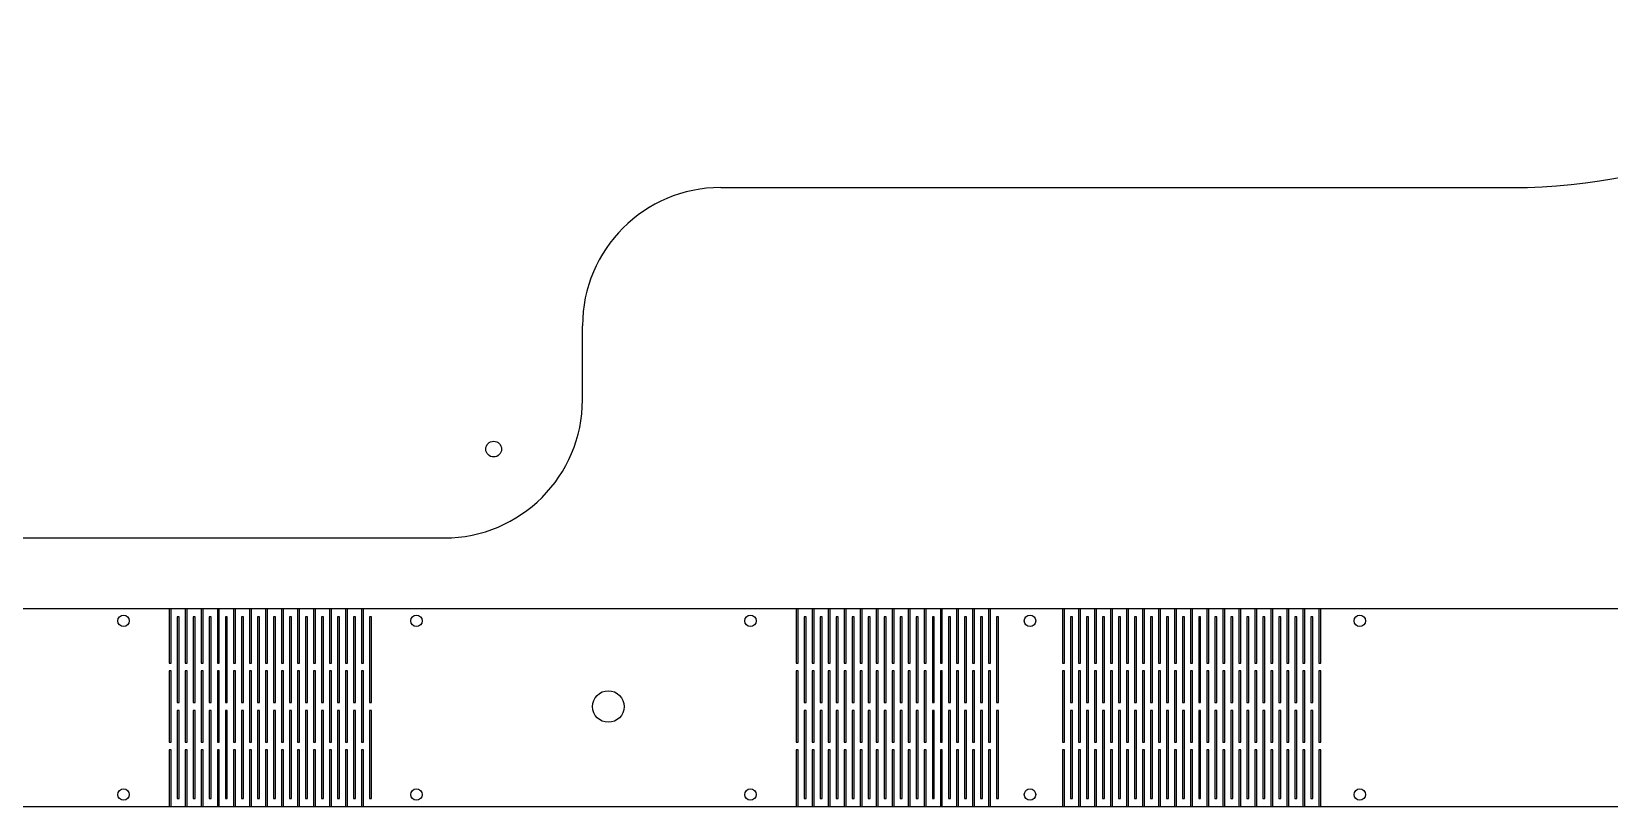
# Model space of a CAD drawing. Header units: millimetres. Extents: x -2946 to -1952, y -2300 to -1356.
# Drawn here: x -2740 to -2340.6, y -2300.2 to -2104 of the extents above; entities that cross this region are included whole.
import ezdxf

# ---------------------------------------------------------------- set-up
doc = ezdxf.new("R2010")
doc.units = ezdxf.units.MM
doc.header["$MEASUREMENT"] = 0
doc.layers.add('Cut', color=178, linetype='Continuous', true_color=0x000000)
doc.layers.add('InnerCut', color=5, linetype='Continuous', true_color=0x0000ff)

msp = doc.modelspace()

# ---------------------------------------------------------------- linework, layer by layer
msp.add_arc((-2365.06, -1999.01), 144.5, 270, 0)
at = {"layer": 'Cut'}
for p, q in [((-2565.56, -2143.51), (-2365.06, -2143.51)), ((-2600.56, -2197.24), (-2600.56, -2178.51)), ((-2745.56, -2232.24), (-2635.56, -2232.24)), ((-2704.03, -2250.23), (-2945.76, -2250.23)), ((-2649.03, -2250.23), (-2704.03, -2250.23)), ((-2539.03, -2250.23), (-2649.03, -2250.23)), ((-2484.03, -2250.23), (-2539.03, -2250.23)), ((-2465.3, -2250.23), (-2484.03, -2250.23)), ((-2410.3, -2250.23), (-2465.3, -2250.23)), ((-2000.3, -2250.23), (-2410.3, -2250.23)), ((-2945.76, -2300.23), (-2704.03, -2300.23)), ((-2704.03, -2300.23), (-2649.03, -2300.23)), ((-2649.03, -2300.23), (-2539.03, -2300.23)), ((-2539.03, -2300.23), (-2484.03, -2300.23)), ((-2484.03, -2300.23), (-2465.3, -2300.23)), ((-2465.3, -2300.23), (-2410.3, -2300.23)), ((-2410.3, -2300.23), (-2000.3, -2300.23))]:
    msp.add_line(p, q, dxfattribs=at)
for centre, start, end in [((-2565.56, -2178.51), 90, 180), ((-2635.56, -2197.24), 270, 360)]:
    msp.add_arc(centre, 35, start, end, dxfattribs=at)
at = {"layer": 'InnerCut'}
for p, q in [((-2704.69, -2250.23), (-2705.19, -2250.23)), ((-2705.19, -2250.23), (-2705.19, -2263.93)), ((-2704.69, -2263.93), (-2704.69, -2250.23)), ((-2702.66, -2252.23), (-2703.16, -2252.23)), ((-2703.16, -2252.23), (-2703.16, -2273.93)), ((-2702.66, -2273.93), (-2702.66, -2252.23)), ((-2700.63, -2250.23), (-2701.13, -2250.23)), ((-2701.13, -2250.23), (-2701.13, -2263.93)), ((-2700.63, -2263.93), (-2700.63, -2250.23)), ((-2698.6, -2252.23), (-2699.1, -2252.23)), ((-2699.1, -2252.23), (-2699.1, -2273.93)), ((-2698.6, -2273.93), (-2698.6, -2252.23)), ((-2696.57, -2250.23), (-2697.07, -2250.23)), ((-2697.07, -2250.23), (-2697.07, -2263.93)), ((-2696.57, -2263.93), (-2696.57, -2250.23)), ((-2694.54, -2252.23), (-2695.04, -2252.23)), ((-2695.04, -2252.23), (-2695.04, -2273.93)), ((-2694.54, -2273.93), (-2694.54, -2252.23)), ((-2692.51, -2250.23), (-2693.01, -2250.23)), ((-2693.01, -2250.23), (-2693.01, -2263.93)), ((-2692.51, -2263.93), (-2692.51, -2250.23)), ((-2690.48, -2252.23), (-2690.98, -2252.23)), ((-2690.98, -2252.23), (-2690.98, -2273.93)), ((-2690.48, -2273.93), (-2690.48, -2252.23)), ((-2688.45, -2250.23), (-2688.95, -2250.23)), ((-2688.95, -2250.23), (-2688.95, -2263.93)), ((-2688.45, -2263.93), (-2688.45, -2250.23)), ((-2686.42, -2252.23), (-2686.92, -2252.23)), ((-2686.92, -2252.23), (-2686.92, -2273.93)), ((-2686.42, -2273.93), (-2686.42, -2252.23)), ((-2684.4, -2250.23), (-2684.9, -2250.23)), ((-2684.9, -2250.23), (-2684.9, -2263.93)), ((-2684.4, -2263.93), (-2684.4, -2250.23)), ((-2682.37, -2252.23), (-2682.87, -2252.23)), ((-2682.87, -2252.23), (-2682.87, -2273.93)), ((-2682.37, -2273.93), (-2682.37, -2252.23)), ((-2680.34, -2250.23), (-2680.84, -2250.23)), ((-2680.84, -2250.23), (-2680.84, -2263.93)), ((-2680.34, -2263.93), (-2680.34, -2250.23)), ((-2678.31, -2252.23), (-2678.81, -2252.23)), ((-2678.81, -2252.23), (-2678.81, -2273.93)), ((-2678.31, -2273.93), (-2678.31, -2252.23)), ((-2676.28, -2250.23), (-2676.78, -2250.23)), ((-2676.78, -2250.23), (-2676.78, -2263.93)), ((-2676.28, -2263.93), (-2676.28, -2250.23)), ((-2674.25, -2252.23), (-2674.75, -2252.23)), ((-2674.75, -2252.23), (-2674.75, -2273.93)), ((-2674.25, -2273.93), (-2674.25, -2252.23)), ((-2672.22, -2250.23), (-2672.72, -2250.23)), ((-2672.72, -2250.23), (-2672.72, -2263.93)), ((-2672.22, -2263.93), (-2672.22, -2250.23)), ((-2670.19, -2252.23), (-2670.69, -2252.23)), ((-2670.69, -2252.23), (-2670.69, -2273.93)), ((-2670.19, -2273.93), (-2670.19, -2252.23)), ((-2668.16, -2250.23), (-2668.66, -2250.23)), ((-2668.66, -2250.23), (-2668.66, -2263.93)), ((-2668.16, -2263.93), (-2668.16, -2250.23)), ((-2666.13, -2252.23), (-2666.63, -2252.23)), ((-2666.63, -2252.23), (-2666.63, -2273.93)), ((-2666.13, -2273.93), (-2666.13, -2252.23)), ((-2664.1, -2250.23), (-2664.6, -2250.23)), ((-2664.6, -2250.23), (-2664.6, -2263.93)), ((-2664.1, -2263.93), (-2664.1, -2250.23)), ((-2662.07, -2252.23), (-2662.57, -2252.23)), ((-2662.57, -2252.23), (-2662.57, -2273.93)), ((-2662.07, -2273.93), (-2662.07, -2252.23)), ((-2660.05, -2250.23), (-2660.55, -2250.23)), ((-2660.55, -2250.23), (-2660.55, -2263.93)), ((-2660.05, -2263.93), (-2660.05, -2250.23)), ((-2658.02, -2252.23), (-2658.52, -2252.23)), ((-2658.52, -2252.23), (-2658.52, -2273.93)), ((-2658.02, -2273.93), (-2658.02, -2252.23)), ((-2655.99, -2250.23), (-2656.49, -2250.23)), ((-2656.49, -2250.23), (-2656.49, -2263.93)), ((-2655.99, -2263.93), (-2655.99, -2250.23)), ((-2653.96, -2252.23), (-2654.46, -2252.23)), ((-2654.46, -2252.23), (-2654.46, -2273.93)), ((-2653.96, -2273.93), (-2653.96, -2252.23)), ((-2545.99, -2250.23), (-2546.49, -2250.23)), ((-2546.49, -2250.23), (-2546.49, -2263.93)), ((-2545.99, -2263.93), (-2545.99, -2250.23)), ((-2543.96, -2252.23), (-2544.46, -2252.23)), ((-2544.46, -2252.23), (-2544.46, -2273.93)), ((-2543.96, -2273.93), (-2543.96, -2252.23)), ((-2541.93, -2250.23), (-2542.43, -2250.23)), ((-2542.43, -2250.23), (-2542.43, -2263.93)), ((-2541.93, -2263.93), (-2541.93, -2250.23)), ((-2539.9, -2252.23), (-2540.4, -2252.23)), ((-2540.4, -2252.23), (-2540.4, -2273.93)), ((-2539.9, -2273.93), (-2539.9, -2252.23)), ((-2537.87, -2250.23), (-2538.37, -2250.23)), ((-2538.37, -2250.23), (-2538.37, -2263.93)), ((-2537.87, -2263.93), (-2537.87, -2250.23)), ((-2535.84, -2252.23), (-2536.34, -2252.23)), ((-2536.34, -2252.23), (-2536.34, -2273.93)), ((-2535.84, -2273.93), (-2535.84, -2252.23)), ((-2533.81, -2250.23), (-2534.31, -2250.23)), ((-2534.31, -2250.23), (-2534.31, -2263.93)), ((-2533.81, -2263.93), (-2533.81, -2250.23)), ((-2531.78, -2252.23), (-2532.28, -2252.23)), ((-2532.28, -2252.23), (-2532.28, -2273.93)), ((-2531.78, -2273.93), (-2531.78, -2252.23)), ((-2529.75, -2250.23), (-2530.25, -2250.23)), ((-2530.25, -2250.23), (-2530.25, -2263.93)), ((-2529.75, -2263.93), (-2529.75, -2250.23)), ((-2527.72, -2252.23), (-2528.22, -2252.23)), ((-2528.22, -2252.23), (-2528.22, -2273.93)), ((-2527.72, -2273.93), (-2527.72, -2252.23)), ((-2525.7, -2250.23), (-2526.2, -2250.23)), ((-2526.2, -2250.23), (-2526.2, -2263.93)), ((-2525.7, -2263.93), (-2525.7, -2250.23)), ((-2523.67, -2252.23), (-2524.17, -2252.23)), ((-2524.17, -2252.23), (-2524.17, -2273.93)), ((-2523.67, -2273.93), (-2523.67, -2252.23)), ((-2521.64, -2250.23), (-2522.14, -2250.23)), ((-2522.14, -2250.23), (-2522.14, -2263.93)), ((-2521.64, -2263.93), (-2521.64, -2250.23)), ((-2519.61, -2252.23), (-2520.11, -2252.23)), ((-2520.11, -2252.23), (-2520.11, -2273.93)), ((-2519.61, -2273.93), (-2519.61, -2252.23)), ((-2517.58, -2250.23), (-2518.08, -2250.23)), ((-2518.08, -2250.23), (-2518.08, -2263.93)), ((-2517.58, -2263.93), (-2517.58, -2250.23)), ((-2515.55, -2252.23), (-2516.05, -2252.23)), ((-2516.05, -2252.23), (-2516.05, -2273.93)), ((-2515.55, -2273.93), (-2515.55, -2252.23)), ((-2513.52, -2250.23), (-2514.02, -2250.23)), ((-2514.02, -2250.23), (-2514.02, -2263.93)), ((-2513.52, -2263.93), (-2513.52, -2250.23)), ((-2511.49, -2252.23), (-2511.99, -2252.23)), ((-2511.99, -2252.23), (-2511.99, -2273.93)), ((-2511.49, -2273.93), (-2511.49, -2252.23)), ((-2509.46, -2250.23), (-2509.96, -2250.23)), ((-2509.96, -2250.23), (-2509.96, -2263.93)), ((-2509.46, -2263.93), (-2509.46, -2250.23)), ((-2507.43, -2252.23), (-2507.93, -2252.23)), ((-2507.93, -2252.23), (-2507.93, -2273.93)), ((-2507.43, -2273.93), (-2507.43, -2252.23)), ((-2505.4, -2250.23), (-2505.9, -2250.23)), ((-2505.9, -2250.23), (-2505.9, -2263.93)), ((-2505.4, -2263.93), (-2505.4, -2250.23)), ((-2503.37, -2252.23), (-2503.87, -2252.23)), ((-2503.87, -2252.23), (-2503.87, -2273.93)), ((-2503.37, -2273.93), (-2503.37, -2252.23)), ((-2501.35, -2250.23), (-2501.85, -2250.23)), ((-2501.85, -2250.23), (-2501.85, -2263.93)), ((-2501.35, -2263.93), (-2501.35, -2250.23)), ((-2499.32, -2252.23), (-2499.82, -2252.23)), ((-2499.82, -2252.23), (-2499.82, -2273.93)), ((-2499.32, -2273.93), (-2499.32, -2252.23)), ((-2497.29, -2250.23), (-2497.79, -2250.23)), ((-2497.79, -2250.23), (-2497.79, -2263.93)), ((-2497.29, -2263.93), (-2497.29, -2250.23)), ((-2495.26, -2252.23), (-2495.76, -2252.23)), ((-2495.76, -2252.23), (-2495.76, -2273.93)), ((-2495.26, -2273.93), (-2495.26, -2252.23)), ((-2478.56, -2250.23), (-2479.06, -2250.23)), ((-2479.06, -2250.23), (-2479.06, -2263.93)), ((-2478.56, -2263.93), (-2478.56, -2250.23)), ((-2476.53, -2252.23), (-2477.03, -2252.23)), ((-2477.03, -2252.23), (-2477.03, -2273.93)), ((-2476.53, -2273.93), (-2476.53, -2252.23)), ((-2474.5, -2250.23), (-2475, -2250.23)), ((-2475, -2250.23), (-2475, -2263.93)), ((-2474.5, -2263.93), (-2474.5, -2250.23)), ((-2472.47, -2252.23), (-2472.97, -2252.23)), ((-2472.97, -2252.23), (-2472.97, -2273.93)), ((-2472.47, -2273.93), (-2472.47, -2252.23)), ((-2470.44, -2250.23), (-2470.94, -2250.23)), ((-2470.94, -2250.23), (-2470.94, -2263.93)), ((-2470.44, -2263.93), (-2470.44, -2250.23)), ((-2468.41, -2252.23), (-2468.91, -2252.23)), ((-2468.91, -2252.23), (-2468.91, -2273.93)), ((-2468.41, -2273.93), (-2468.41, -2252.23)), ((-2466.38, -2250.23), (-2466.88, -2250.23)), ((-2466.88, -2250.23), (-2466.88, -2263.93)), ((-2466.38, -2263.93), (-2466.38, -2250.23)), ((-2464.35, -2252.23), (-2464.85, -2252.23)), ((-2464.85, -2252.23), (-2464.85, -2273.93)), ((-2464.35, -2273.93), (-2464.35, -2252.23)), ((-2462.33, -2250.23), (-2462.83, -2250.23)), ((-2462.83, -2250.23), (-2462.83, -2263.93)), ((-2462.33, -2263.93), (-2462.33, -2250.23)), ((-2460.3, -2252.23), (-2460.8, -2252.23)), ((-2460.8, -2252.23), (-2460.8, -2273.93)), ((-2460.3, -2273.93), (-2460.3, -2252.23)), ((-2458.27, -2250.23), (-2458.77, -2250.23)), ((-2458.77, -2250.23), (-2458.77, -2263.93)), ((-2458.27, -2263.93), (-2458.27, -2250.23)), ((-2456.24, -2252.23), (-2456.74, -2252.23)), ((-2456.74, -2252.23), (-2456.74, -2273.93)), ((-2456.24, -2273.93), (-2456.24, -2252.23)), ((-2454.21, -2250.23), (-2454.71, -2250.23)), ((-2454.71, -2250.23), (-2454.71, -2263.93)), ((-2454.21, -2263.93), (-2454.21, -2250.23)), ((-2452.18, -2252.23), (-2452.68, -2252.23)), ((-2452.68, -2252.23), (-2452.68, -2273.93)), ((-2452.18, -2273.93), (-2452.18, -2252.23)), ((-2450.15, -2250.23), (-2450.65, -2250.23)), ((-2450.65, -2250.23), (-2450.65, -2263.93)), ((-2450.15, -2263.93), (-2450.15, -2250.23)), ((-2448.12, -2252.23), (-2448.62, -2252.23)), ((-2448.62, -2252.23), (-2448.62, -2273.93)), ((-2448.12, -2273.93), (-2448.12, -2252.23)), ((-2446.09, -2250.23), (-2446.59, -2250.23)), ((-2446.59, -2250.23), (-2446.59, -2263.93)), ((-2446.09, -2263.93), (-2446.09, -2250.23)), ((-2444.06, -2252.23), (-2444.56, -2252.23)), ((-2444.56, -2252.23), (-2444.56, -2273.93)), ((-2444.06, -2273.93), (-2444.06, -2252.23)), ((-2442.03, -2250.23), (-2442.53, -2250.23)), ((-2442.53, -2250.23), (-2442.53, -2263.93)), ((-2442.03, -2263.93), (-2442.03, -2250.23)), ((-2440, -2252.23), (-2440.5, -2252.23)), ((-2440.5, -2252.23), (-2440.5, -2273.93)), ((-2440, -2273.93), (-2440, -2252.23)), ((-2437.98, -2250.23), (-2438.48, -2250.23)), ((-2438.48, -2250.23), (-2438.48, -2263.93)), ((-2437.98, -2263.93), (-2437.98, -2250.23)), ((-2435.95, -2252.23), (-2436.45, -2252.23)), ((-2436.45, -2252.23), (-2436.45, -2273.93)), ((-2435.95, -2273.93), (-2435.95, -2252.23)), ((-2433.92, -2250.23), (-2434.42, -2250.23)), ((-2434.42, -2250.23), (-2434.42, -2263.93)), ((-2433.92, -2263.93), (-2433.92, -2250.23)), ((-2431.89, -2252.23), (-2432.39, -2252.23)), ((-2432.39, -2252.23), (-2432.39, -2273.93)), ((-2431.89, -2273.93), (-2431.89, -2252.23)), ((-2429.86, -2250.23), (-2430.36, -2250.23)), ((-2430.36, -2250.23), (-2430.36, -2263.93)), ((-2429.86, -2263.93), (-2429.86, -2250.23)), ((-2427.83, -2252.23), (-2428.33, -2252.23)), ((-2428.33, -2252.23), (-2428.33, -2273.93)), ((-2427.83, -2273.93), (-2427.83, -2252.23)), ((-2425.8, -2250.23), (-2426.3, -2250.23)), ((-2426.3, -2250.23), (-2426.3, -2263.93)), ((-2425.8, -2263.93), (-2425.8, -2250.23)), ((-2423.77, -2252.23), (-2424.27, -2252.23)), ((-2424.27, -2252.23), (-2424.27, -2273.93)), ((-2423.77, -2273.93), (-2423.77, -2252.23)), ((-2421.74, -2250.23), (-2422.24, -2250.23)), ((-2422.24, -2250.23), (-2422.24, -2263.93)), ((-2421.74, -2263.93), (-2421.74, -2250.23)), ((-2419.71, -2252.23), (-2420.21, -2252.23)), ((-2420.21, -2252.23), (-2420.21, -2273.93)), ((-2419.71, -2273.93), (-2419.71, -2252.23)), ((-2417.68, -2250.23), (-2418.18, -2250.23)), ((-2418.18, -2250.23), (-2418.18, -2263.93)), ((-2417.68, -2263.93), (-2417.68, -2250.23)), ((-2415.65, -2252.23), (-2416.15, -2252.23)), ((-2416.15, -2252.23), (-2416.15, -2273.93)), ((-2415.65, -2273.93), (-2415.65, -2252.23)), ((-2413.63, -2250.23), (-2414.13, -2250.23)), ((-2414.13, -2250.23), (-2414.13, -2263.93)), ((-2413.63, -2263.93), (-2413.63, -2250.23)), ((-2705.19, -2263.93), (-2704.69, -2263.93)), ((-2701.13, -2263.93), (-2700.63, -2263.93)), ((-2697.07, -2263.93), (-2696.57, -2263.93)), ((-2693.01, -2263.93), (-2692.51, -2263.93)), ((-2688.95, -2263.93), (-2688.45, -2263.93)), ((-2684.9, -2263.93), (-2684.4, -2263.93)), ((-2680.84, -2263.93), (-2680.34, -2263.93)), ((-2676.78, -2263.93), (-2676.28, -2263.93)), ((-2672.72, -2263.93), (-2672.22, -2263.93)), ((-2668.66, -2263.93), (-2668.16, -2263.93)), ((-2664.6, -2263.93), (-2664.1, -2263.93)), ((-2660.55, -2263.93), (-2660.05, -2263.93)), ((-2656.49, -2263.93), (-2655.99, -2263.93)), ((-2546.49, -2263.93), (-2545.99, -2263.93)), ((-2542.43, -2263.93), (-2541.93, -2263.93)), ((-2538.37, -2263.93), (-2537.87, -2263.93)), ((-2534.31, -2263.93), (-2533.81, -2263.93)), ((-2530.25, -2263.93), (-2529.75, -2263.93)), ((-2526.2, -2263.93), (-2525.7, -2263.93)), ((-2522.14, -2263.93), (-2521.64, -2263.93)), ((-2518.08, -2263.93), (-2517.58, -2263.93)), ((-2514.02, -2263.93), (-2513.52, -2263.93)), ((-2509.96, -2263.93), (-2509.46, -2263.93)), ((-2505.9, -2263.93), (-2505.4, -2263.93)), ((-2501.85, -2263.93), (-2501.35, -2263.93)), ((-2497.79, -2263.93), (-2497.29, -2263.93)), ((-2479.06, -2263.93), (-2478.56, -2263.93)), ((-2475, -2263.93), (-2474.5, -2263.93)), ((-2470.94, -2263.93), (-2470.44, -2263.93)), ((-2466.88, -2263.93), (-2466.38, -2263.93)), ((-2462.83, -2263.93), (-2462.33, -2263.93)), ((-2458.77, -2263.93), (-2458.27, -2263.93)), ((-2454.71, -2263.93), (-2454.21, -2263.93)), ((-2450.65, -2263.93), (-2450.15, -2263.93)), ((-2446.59, -2263.93), (-2446.09, -2263.93)), ((-2442.53, -2263.93), (-2442.03, -2263.93)), ((-2438.48, -2263.93), (-2437.98, -2263.93)), ((-2434.42, -2263.93), (-2433.92, -2263.93)), ((-2430.36, -2263.93), (-2429.86, -2263.93)), ((-2426.3, -2263.93), (-2425.8, -2263.93)), ((-2422.24, -2263.93), (-2421.74, -2263.93)), ((-2418.18, -2263.93), (-2417.68, -2263.93)), ((-2414.13, -2263.93), (-2413.63, -2263.93)), ((-2704.69, -2265.93), (-2705.19, -2265.93)), ((-2705.19, -2265.93), (-2705.19, -2283.93)), ((-2704.69, -2283.93), (-2704.69, -2265.93)), ((-2700.63, -2265.93), (-2701.13, -2265.93)), ((-2701.13, -2265.93), (-2701.13, -2283.93)), ((-2700.63, -2283.93), (-2700.63, -2265.93)), ((-2696.57, -2265.93), (-2697.07, -2265.93)), ((-2697.07, -2265.93), (-2697.07, -2283.93)), ((-2696.57, -2283.93), (-2696.57, -2265.93)), ((-2692.51, -2265.93), (-2693.01, -2265.93)), ((-2693.01, -2265.93), (-2693.01, -2283.93)), ((-2692.51, -2283.93), (-2692.51, -2265.93)), ((-2688.45, -2265.93), (-2688.95, -2265.93)), ((-2688.95, -2265.93), (-2688.95, -2283.93)), ((-2688.45, -2283.93), (-2688.45, -2265.93)), ((-2684.4, -2265.93), (-2684.9, -2265.93)), ((-2684.9, -2265.93), (-2684.9, -2283.93)), ((-2684.4, -2283.93), (-2684.4, -2265.93)), ((-2680.34, -2265.93), (-2680.84, -2265.93)), ((-2680.84, -2265.93), (-2680.84, -2283.93)), ((-2680.34, -2283.93), (-2680.34, -2265.93)), ((-2676.28, -2265.93), (-2676.78, -2265.93)), ((-2676.78, -2265.93), (-2676.78, -2283.93)), ((-2676.28, -2283.93), (-2676.28, -2265.93)), ((-2672.22, -2265.93), (-2672.72, -2265.93)), ((-2672.72, -2265.93), (-2672.72, -2283.93)), ((-2672.22, -2283.93), (-2672.22, -2265.93)), ((-2668.16, -2265.93), (-2668.66, -2265.93)), ((-2668.66, -2265.93), (-2668.66, -2283.93)), ((-2668.16, -2283.93), (-2668.16, -2265.93)), ((-2664.1, -2265.93), (-2664.6, -2265.93)), ((-2664.6, -2265.93), (-2664.6, -2283.93)), ((-2664.1, -2283.93), (-2664.1, -2265.93)), ((-2660.05, -2265.93), (-2660.55, -2265.93)), ((-2660.55, -2265.93), (-2660.55, -2283.93)), ((-2660.05, -2283.93), (-2660.05, -2265.93)), ((-2655.99, -2265.93), (-2656.49, -2265.93)), ((-2656.49, -2265.93), (-2656.49, -2283.93)), ((-2655.99, -2283.93), (-2655.99, -2265.93)), ((-2545.99, -2265.93), (-2546.49, -2265.93)), ((-2546.49, -2265.93), (-2546.49, -2283.93)), ((-2545.99, -2283.93), (-2545.99, -2265.93)), ((-2541.93, -2265.93), (-2542.43, -2265.93)), ((-2542.43, -2265.93), (-2542.43, -2283.93)), ((-2541.93, -2283.93), (-2541.93, -2265.93)), ((-2537.87, -2265.93), (-2538.37, -2265.93)), ((-2538.37, -2265.93), (-2538.37, -2283.93)), ((-2537.87, -2283.93), (-2537.87, -2265.93)), ((-2533.81, -2265.93), (-2534.31, -2265.93)), ((-2534.31, -2265.93), (-2534.31, -2283.93)), ((-2533.81, -2283.93), (-2533.81, -2265.93)), ((-2529.75, -2265.93), (-2530.25, -2265.93)), ((-2530.25, -2265.93), (-2530.25, -2283.93)), ((-2529.75, -2283.93), (-2529.75, -2265.93)), ((-2525.7, -2265.93), (-2526.2, -2265.93)), ((-2526.2, -2265.93), (-2526.2, -2283.93)), ((-2525.7, -2283.93), (-2525.7, -2265.93)), ((-2521.64, -2265.93), (-2522.14, -2265.93)), ((-2522.14, -2265.93), (-2522.14, -2283.93)), ((-2521.64, -2283.93), (-2521.64, -2265.93)), ((-2517.58, -2265.93), (-2518.08, -2265.93)), ((-2518.08, -2265.93), (-2518.08, -2283.93)), ((-2517.58, -2283.93), (-2517.58, -2265.93)), ((-2513.52, -2265.93), (-2514.02, -2265.93)), ((-2514.02, -2265.93), (-2514.02, -2283.93)), ((-2513.52, -2283.93), (-2513.52, -2265.93)), ((-2509.46, -2265.93), (-2509.96, -2265.93)), ((-2509.96, -2265.93), (-2509.96, -2283.93)), ((-2509.46, -2283.93), (-2509.46, -2265.93)), ((-2505.4, -2265.93), (-2505.9, -2265.93)), ((-2505.9, -2265.93), (-2505.9, -2283.93)), ((-2505.4, -2283.93), (-2505.4, -2265.93)), ((-2501.35, -2265.93), (-2501.85, -2265.93)), ((-2501.85, -2265.93), (-2501.85, -2283.93)), ((-2501.35, -2283.93), (-2501.35, -2265.93)), ((-2497.29, -2265.93), (-2497.79, -2265.93)), ((-2497.79, -2265.93), (-2497.79, -2283.93)), ((-2497.29, -2283.93), (-2497.29, -2265.93)), ((-2478.56, -2265.93), (-2479.06, -2265.93)), ((-2479.06, -2265.93), (-2479.06, -2283.93)), ((-2478.56, -2283.93), (-2478.56, -2265.93)), ((-2474.5, -2265.93), (-2475, -2265.93)), ((-2475, -2265.93), (-2475, -2283.93)), ((-2474.5, -2283.93), (-2474.5, -2265.93)), ((-2470.44, -2265.93), (-2470.94, -2265.93)), ((-2470.94, -2265.93), (-2470.94, -2283.93)), ((-2470.44, -2283.93), (-2470.44, -2265.93)), ((-2466.38, -2265.93), (-2466.88, -2265.93)), ((-2466.88, -2265.93), (-2466.88, -2283.93)), ((-2466.38, -2283.93), (-2466.38, -2265.93)), ((-2462.33, -2265.93), (-2462.83, -2265.93)), ((-2462.83, -2265.93), (-2462.83, -2283.93)), ((-2462.33, -2283.93), (-2462.33, -2265.93)), ((-2458.27, -2265.93), (-2458.77, -2265.93)), ((-2458.77, -2265.93), (-2458.77, -2283.93)), ((-2458.27, -2283.93), (-2458.27, -2265.93)), ((-2454.21, -2265.93), (-2454.71, -2265.93)), ((-2454.71, -2265.93), (-2454.71, -2283.93)), ((-2454.21, -2283.93), (-2454.21, -2265.93)), ((-2450.15, -2265.93), (-2450.65, -2265.93)), ((-2450.65, -2265.93), (-2450.65, -2283.93)), ((-2450.15, -2283.93), (-2450.15, -2265.93)), ((-2446.09, -2265.93), (-2446.59, -2265.93)), ((-2446.59, -2265.93), (-2446.59, -2283.93)), ((-2446.09, -2283.93), (-2446.09, -2265.93)), ((-2442.03, -2265.93), (-2442.53, -2265.93)), ((-2442.53, -2265.93), (-2442.53, -2283.93)), ((-2442.03, -2283.93), (-2442.03, -2265.93)), ((-2437.98, -2265.93), (-2438.48, -2265.93)), ((-2438.48, -2265.93), (-2438.48, -2283.93)), ((-2437.98, -2283.93), (-2437.98, -2265.93)), ((-2433.92, -2265.93), (-2434.42, -2265.93)), ((-2434.42, -2265.93), (-2434.42, -2283.93)), ((-2433.92, -2283.93), (-2433.92, -2265.93)), ((-2429.86, -2265.93), (-2430.36, -2265.93)), ((-2430.36, -2265.93), (-2430.36, -2283.93)), ((-2429.86, -2283.93), (-2429.86, -2265.93)), ((-2425.8, -2265.93), (-2426.3, -2265.93)), ((-2426.3, -2265.93), (-2426.3, -2283.93)), ((-2425.8, -2283.93), (-2425.8, -2265.93)), ((-2421.74, -2265.93), (-2422.24, -2265.93)), ((-2422.24, -2265.93), (-2422.24, -2283.93)), ((-2421.74, -2283.93), (-2421.74, -2265.93)), ((-2417.68, -2265.93), (-2418.18, -2265.93)), ((-2418.18, -2265.93), (-2418.18, -2283.93)), ((-2417.68, -2283.93), (-2417.68, -2265.93)), ((-2413.63, -2265.93), (-2414.13, -2265.93)), ((-2414.13, -2265.93), (-2414.13, -2283.93)), ((-2413.63, -2283.93), (-2413.63, -2265.93)), ((-2703.16, -2273.93), (-2702.66, -2273.93)), ((-2702.66, -2275.93), (-2703.16, -2275.93)), ((-2703.16, -2275.93), (-2703.16, -2298.23)), ((-2702.66, -2298.23), (-2702.66, -2275.93)), ((-2699.1, -2273.93), (-2698.6, -2273.93)), ((-2698.6, -2275.93), (-2699.1, -2275.93)), ((-2699.1, -2275.93), (-2699.1, -2298.23)), ((-2698.6, -2298.23), (-2698.6, -2275.93)), ((-2695.04, -2273.93), (-2694.54, -2273.93)), ((-2694.54, -2275.93), (-2695.04, -2275.93)), ((-2695.04, -2275.93), (-2695.04, -2298.23)), ((-2694.54, -2298.23), (-2694.54, -2275.93)), ((-2690.98, -2273.93), (-2690.48, -2273.93)), ((-2690.48, -2275.93), (-2690.98, -2275.93)), ((-2690.98, -2275.93), (-2690.98, -2298.23)), ((-2690.48, -2298.23), (-2690.48, -2275.93)), ((-2686.92, -2273.93), (-2686.42, -2273.93)), ((-2686.42, -2275.93), (-2686.92, -2275.93)), ((-2686.92, -2275.93), (-2686.92, -2298.23)), ((-2686.42, -2298.23), (-2686.42, -2275.93)), ((-2682.87, -2273.93), (-2682.37, -2273.93)), ((-2682.37, -2275.93), (-2682.87, -2275.93)), ((-2682.87, -2275.93), (-2682.87, -2298.23)), ((-2682.37, -2298.23), (-2682.37, -2275.93)), ((-2678.81, -2273.93), (-2678.31, -2273.93)), ((-2678.31, -2275.93), (-2678.81, -2275.93)), ((-2678.81, -2275.93), (-2678.81, -2298.23)), ((-2678.31, -2298.23), (-2678.31, -2275.93)), ((-2674.75, -2273.93), (-2674.25, -2273.93)), ((-2674.25, -2275.93), (-2674.75, -2275.93)), ((-2674.75, -2275.93), (-2674.75, -2298.23)), ((-2674.25, -2298.23), (-2674.25, -2275.93)), ((-2670.69, -2273.93), (-2670.19, -2273.93)), ((-2670.19, -2275.93), (-2670.69, -2275.93)), ((-2670.69, -2275.93), (-2670.69, -2298.23)), ((-2670.19, -2298.23), (-2670.19, -2275.93)), ((-2666.63, -2273.93), (-2666.13, -2273.93)), ((-2666.13, -2275.93), (-2666.63, -2275.93)), ((-2666.63, -2275.93), (-2666.63, -2298.23)), ((-2666.13, -2298.23), (-2666.13, -2275.93)), ((-2662.57, -2273.93), (-2662.07, -2273.93)), ((-2662.07, -2275.93), (-2662.57, -2275.93)), ((-2662.57, -2275.93), (-2662.57, -2298.23)), ((-2662.07, -2298.23), (-2662.07, -2275.93)), ((-2658.52, -2273.93), (-2658.02, -2273.93)), ((-2658.02, -2275.93), (-2658.52, -2275.93)), ((-2658.52, -2275.93), (-2658.52, -2298.23)), ((-2658.02, -2298.23), (-2658.02, -2275.93)), ((-2654.46, -2273.93), (-2653.96, -2273.93)), ((-2653.96, -2275.93), (-2654.46, -2275.93)), ((-2654.46, -2275.93), (-2654.46, -2298.23)), ((-2653.96, -2298.23), (-2653.96, -2275.93)), ((-2544.46, -2273.93), (-2543.96, -2273.93)), ((-2543.96, -2275.93), (-2544.46, -2275.93)), ((-2544.46, -2275.93), (-2544.46, -2298.23)), ((-2543.96, -2298.23), (-2543.96, -2275.93)), ((-2540.4, -2273.93), (-2539.9, -2273.93)), ((-2539.9, -2275.93), (-2540.4, -2275.93)), ((-2540.4, -2275.93), (-2540.4, -2298.23)), ((-2539.9, -2298.23), (-2539.9, -2275.93)), ((-2536.34, -2273.93), (-2535.84, -2273.93)), ((-2535.84, -2275.93), (-2536.34, -2275.93)), ((-2536.34, -2275.93), (-2536.34, -2298.23)), ((-2535.84, -2298.23), (-2535.84, -2275.93)), ((-2532.28, -2273.93), (-2531.78, -2273.93)), ((-2531.78, -2275.93), (-2532.28, -2275.93)), ((-2532.28, -2275.93), (-2532.28, -2298.23)), ((-2531.78, -2298.23), (-2531.78, -2275.93)), ((-2528.22, -2273.93), (-2527.72, -2273.93)), ((-2527.72, -2275.93), (-2528.22, -2275.93)), ((-2528.22, -2275.93), (-2528.22, -2298.23)), ((-2527.72, -2298.23), (-2527.72, -2275.93)), ((-2524.17, -2273.93), (-2523.67, -2273.93)), ((-2523.67, -2275.93), (-2524.17, -2275.93)), ((-2524.17, -2275.93), (-2524.17, -2298.23)), ((-2523.67, -2298.23), (-2523.67, -2275.93)), ((-2520.11, -2273.93), (-2519.61, -2273.93)), ((-2519.61, -2275.93), (-2520.11, -2275.93)), ((-2520.11, -2275.93), (-2520.11, -2298.23)), ((-2519.61, -2298.23), (-2519.61, -2275.93)), ((-2516.05, -2273.93), (-2515.55, -2273.93)), ((-2515.55, -2275.93), (-2516.05, -2275.93)), ((-2516.05, -2275.93), (-2516.05, -2298.23)), ((-2515.55, -2298.23), (-2515.55, -2275.93)), ((-2511.99, -2273.93), (-2511.49, -2273.93)), ((-2511.49, -2275.93), (-2511.99, -2275.93)), ((-2511.99, -2275.93), (-2511.99, -2298.23)), ((-2511.49, -2298.23), (-2511.49, -2275.93)), ((-2507.93, -2273.93), (-2507.43, -2273.93)), ((-2507.43, -2275.93), (-2507.93, -2275.93)), ((-2507.93, -2275.93), (-2507.93, -2298.23)), ((-2507.43, -2298.23), (-2507.43, -2275.93)), ((-2503.87, -2273.93), (-2503.37, -2273.93)), ((-2503.37, -2275.93), (-2503.87, -2275.93)), ((-2503.87, -2275.93), (-2503.87, -2298.23)), ((-2503.37, -2298.23), (-2503.37, -2275.93)), ((-2499.82, -2273.93), (-2499.32, -2273.93)), ((-2499.32, -2275.93), (-2499.82, -2275.93)), ((-2499.82, -2275.93), (-2499.82, -2298.23)), ((-2499.32, -2298.23), (-2499.32, -2275.93)), ((-2495.76, -2273.93), (-2495.26, -2273.93)), ((-2495.26, -2275.93), (-2495.76, -2275.93)), ((-2495.76, -2275.93), (-2495.76, -2298.23)), ((-2495.26, -2298.23), (-2495.26, -2275.93)), ((-2477.03, -2273.93), (-2476.53, -2273.93)), ((-2476.53, -2275.93), (-2477.03, -2275.93)), ((-2477.03, -2275.93), (-2477.03, -2298.23)), ((-2476.53, -2298.23), (-2476.53, -2275.93)), ((-2472.97, -2273.93), (-2472.47, -2273.93)), ((-2472.47, -2275.93), (-2472.97, -2275.93)), ((-2472.97, -2275.93), (-2472.97, -2298.23)), ((-2472.47, -2298.23), (-2472.47, -2275.93)), ((-2468.91, -2273.93), (-2468.41, -2273.93)), ((-2468.41, -2275.93), (-2468.91, -2275.93)), ((-2468.91, -2275.93), (-2468.91, -2298.23)), ((-2468.41, -2298.23), (-2468.41, -2275.93)), ((-2464.85, -2273.93), (-2464.35, -2273.93)), ((-2464.35, -2275.93), (-2464.85, -2275.93)), ((-2464.85, -2275.93), (-2464.85, -2298.23)), ((-2464.35, -2298.23), (-2464.35, -2275.93)), ((-2460.8, -2273.93), (-2460.3, -2273.93)), ((-2460.3, -2275.93), (-2460.8, -2275.93)), ((-2460.8, -2275.93), (-2460.8, -2298.23)), ((-2460.3, -2298.23), (-2460.3, -2275.93)), ((-2456.74, -2273.93), (-2456.24, -2273.93)), ((-2456.24, -2275.93), (-2456.74, -2275.93)), ((-2456.74, -2275.93), (-2456.74, -2298.23)), ((-2456.24, -2298.23), (-2456.24, -2275.93)), ((-2452.68, -2273.93), (-2452.18, -2273.93)), ((-2452.18, -2275.93), (-2452.68, -2275.93)), ((-2452.68, -2275.93), (-2452.68, -2298.23)), ((-2452.18, -2298.23), (-2452.18, -2275.93)), ((-2448.62, -2273.93), (-2448.12, -2273.93)), ((-2448.12, -2275.93), (-2448.62, -2275.93)), ((-2448.62, -2275.93), (-2448.62, -2298.23)), ((-2448.12, -2298.23), (-2448.12, -2275.93)), ((-2444.56, -2273.93), (-2444.06, -2273.93)), ((-2444.06, -2275.93), (-2444.56, -2275.93)), ((-2444.56, -2275.93), (-2444.56, -2298.23)), ((-2444.06, -2298.23), (-2444.06, -2275.93)), ((-2440.5, -2273.93), (-2440, -2273.93)), ((-2440, -2275.93), (-2440.5, -2275.93)), ((-2440.5, -2275.93), (-2440.5, -2298.23)), ((-2440, -2298.23), (-2440, -2275.93)), ((-2436.45, -2273.93), (-2435.95, -2273.93)), ((-2435.95, -2275.93), (-2436.45, -2275.93)), ((-2436.45, -2275.93), (-2436.45, -2298.23)), ((-2435.95, -2298.23), (-2435.95, -2275.93)), ((-2432.39, -2273.93), (-2431.89, -2273.93)), ((-2431.89, -2275.93), (-2432.39, -2275.93)), ((-2432.39, -2275.93), (-2432.39, -2298.23)), ((-2431.89, -2298.23), (-2431.89, -2275.93)), ((-2428.33, -2273.93), (-2427.83, -2273.93)), ((-2427.83, -2275.93), (-2428.33, -2275.93)), ((-2428.33, -2275.93), (-2428.33, -2298.23)), ((-2427.83, -2298.23), (-2427.83, -2275.93)), ((-2424.27, -2273.93), (-2423.77, -2273.93)), ((-2423.77, -2275.93), (-2424.27, -2275.93)), ((-2424.27, -2275.93), (-2424.27, -2298.23)), ((-2423.77, -2298.23), (-2423.77, -2275.93)), ((-2420.21, -2273.93), (-2419.71, -2273.93)), ((-2419.71, -2275.93), (-2420.21, -2275.93)), ((-2420.21, -2275.93), (-2420.21, -2298.23)), ((-2419.71, -2298.23), (-2419.71, -2275.93)), ((-2416.15, -2273.93), (-2415.65, -2273.93)), ((-2415.65, -2275.93), (-2416.15, -2275.93)), ((-2416.15, -2275.93), (-2416.15, -2298.23)), ((-2415.65, -2298.23), (-2415.65, -2275.93)), ((-2705.19, -2283.93), (-2704.69, -2283.93)), ((-2701.13, -2283.93), (-2700.63, -2283.93)), ((-2697.07, -2283.93), (-2696.57, -2283.93)), ((-2693.01, -2283.93), (-2692.51, -2283.93)), ((-2688.95, -2283.93), (-2688.45, -2283.93)), ((-2684.9, -2283.93), (-2684.4, -2283.93)), ((-2680.84, -2283.93), (-2680.34, -2283.93)), ((-2676.78, -2283.93), (-2676.28, -2283.93)), ((-2672.72, -2283.93), (-2672.22, -2283.93)), ((-2668.66, -2283.93), (-2668.16, -2283.93)), ((-2664.6, -2283.93), (-2664.1, -2283.93)), ((-2660.55, -2283.93), (-2660.05, -2283.93)), ((-2656.49, -2283.93), (-2655.99, -2283.93)), ((-2546.49, -2283.93), (-2545.99, -2283.93)), ((-2542.43, -2283.93), (-2541.93, -2283.93)), ((-2538.37, -2283.93), (-2537.87, -2283.93)), ((-2534.31, -2283.93), (-2533.81, -2283.93)), ((-2530.25, -2283.93), (-2529.75, -2283.93)), ((-2526.2, -2283.93), (-2525.7, -2283.93)), ((-2522.14, -2283.93), (-2521.64, -2283.93)), ((-2518.08, -2283.93), (-2517.58, -2283.93)), ((-2514.02, -2283.93), (-2513.52, -2283.93)), ((-2509.96, -2283.93), (-2509.46, -2283.93)), ((-2505.9, -2283.93), (-2505.4, -2283.93)), ((-2501.85, -2283.93), (-2501.35, -2283.93)), ((-2497.79, -2283.93), (-2497.29, -2283.93)), ((-2479.06, -2283.93), (-2478.56, -2283.93)), ((-2475, -2283.93), (-2474.5, -2283.93)), ((-2470.94, -2283.93), (-2470.44, -2283.93)), ((-2466.88, -2283.93), (-2466.38, -2283.93)), ((-2462.83, -2283.93), (-2462.33, -2283.93)), ((-2458.77, -2283.93), (-2458.27, -2283.93)), ((-2454.71, -2283.93), (-2454.21, -2283.93)), ((-2450.65, -2283.93), (-2450.15, -2283.93)), ((-2446.59, -2283.93), (-2446.09, -2283.93)), ((-2442.53, -2283.93), (-2442.03, -2283.93)), ((-2438.48, -2283.93), (-2437.98, -2283.93)), ((-2434.42, -2283.93), (-2433.92, -2283.93)), ((-2430.36, -2283.93), (-2429.86, -2283.93)), ((-2426.3, -2283.93), (-2425.8, -2283.93)), ((-2422.24, -2283.93), (-2421.74, -2283.93)), ((-2418.18, -2283.93), (-2417.68, -2283.93)), ((-2414.13, -2283.93), (-2413.63, -2283.93)), ((-2704.69, -2285.93), (-2705.19, -2285.93)), ((-2705.19, -2285.93), (-2705.19, -2300.23)), ((-2704.69, -2300.23), (-2704.69, -2285.93)), ((-2700.63, -2285.93), (-2701.13, -2285.93)), ((-2701.13, -2285.93), (-2701.13, -2300.23)), ((-2700.63, -2300.23), (-2700.63, -2285.93)), ((-2696.57, -2285.93), (-2697.07, -2285.93)), ((-2697.07, -2285.93), (-2697.07, -2300.23)), ((-2696.57, -2300.23), (-2696.57, -2285.93)), ((-2692.51, -2285.93), (-2693.01, -2285.93)), ((-2693.01, -2285.93), (-2693.01, -2300.23)), ((-2692.51, -2300.23), (-2692.51, -2285.93)), ((-2688.45, -2285.93), (-2688.95, -2285.93)), ((-2688.95, -2285.93), (-2688.95, -2300.23)), ((-2688.45, -2300.23), (-2688.45, -2285.93)), ((-2684.4, -2285.93), (-2684.9, -2285.93)), ((-2684.9, -2285.93), (-2684.9, -2300.23)), ((-2684.4, -2300.23), (-2684.4, -2285.93)), ((-2680.34, -2285.93), (-2680.84, -2285.93)), ((-2680.84, -2285.93), (-2680.84, -2300.23)), ((-2680.34, -2300.23), (-2680.34, -2285.93)), ((-2676.28, -2285.93), (-2676.78, -2285.93)), ((-2676.78, -2285.93), (-2676.78, -2300.23)), ((-2676.28, -2300.23), (-2676.28, -2285.93)), ((-2672.22, -2285.93), (-2672.72, -2285.93)), ((-2672.72, -2285.93), (-2672.72, -2300.23)), ((-2672.22, -2300.23), (-2672.22, -2285.93)), ((-2668.16, -2285.93), (-2668.66, -2285.93)), ((-2668.66, -2285.93), (-2668.66, -2300.23)), ((-2668.16, -2300.23), (-2668.16, -2285.93)), ((-2664.1, -2285.93), (-2664.6, -2285.93)), ((-2664.6, -2285.93), (-2664.6, -2300.23)), ((-2664.1, -2300.23), (-2664.1, -2285.93)), ((-2660.05, -2285.93), (-2660.55, -2285.93)), ((-2660.55, -2285.93), (-2660.55, -2300.23)), ((-2660.05, -2300.23), (-2660.05, -2285.93)), ((-2655.99, -2285.93), (-2656.49, -2285.93)), ((-2656.49, -2285.93), (-2656.49, -2300.23)), ((-2655.99, -2300.23), (-2655.99, -2285.93)), ((-2545.99, -2285.93), (-2546.49, -2285.93)), ((-2546.49, -2285.93), (-2546.49, -2300.23)), ((-2545.99, -2300.23), (-2545.99, -2285.93)), ((-2541.93, -2285.93), (-2542.43, -2285.93)), ((-2542.43, -2285.93), (-2542.43, -2300.23)), ((-2541.93, -2300.23), (-2541.93, -2285.93)), ((-2537.87, -2285.93), (-2538.37, -2285.93)), ((-2538.37, -2285.93), (-2538.37, -2300.23)), ((-2537.87, -2300.23), (-2537.87, -2285.93)), ((-2533.81, -2285.93), (-2534.31, -2285.93)), ((-2534.31, -2285.93), (-2534.31, -2300.23)), ((-2533.81, -2300.23), (-2533.81, -2285.93)), ((-2529.75, -2285.93), (-2530.25, -2285.93)), ((-2530.25, -2285.93), (-2530.25, -2300.23)), ((-2529.75, -2300.23), (-2529.75, -2285.93)), ((-2525.7, -2285.93), (-2526.2, -2285.93)), ((-2526.2, -2285.93), (-2526.2, -2300.23)), ((-2525.7, -2300.23), (-2525.7, -2285.93)), ((-2521.64, -2285.93), (-2522.14, -2285.93)), ((-2522.14, -2285.93), (-2522.14, -2300.23)), ((-2521.64, -2300.23), (-2521.64, -2285.93)), ((-2517.58, -2285.93), (-2518.08, -2285.93)), ((-2518.08, -2285.93), (-2518.08, -2300.23)), ((-2517.58, -2300.23), (-2517.58, -2285.93)), ((-2513.52, -2285.93), (-2514.02, -2285.93)), ((-2514.02, -2285.93), (-2514.02, -2300.23)), ((-2513.52, -2300.23), (-2513.52, -2285.93)), ((-2509.46, -2285.93), (-2509.96, -2285.93)), ((-2509.96, -2285.93), (-2509.96, -2300.23)), ((-2509.46, -2300.23), (-2509.46, -2285.93)), ((-2505.4, -2285.93), (-2505.9, -2285.93)), ((-2505.9, -2285.93), (-2505.9, -2300.23)), ((-2505.4, -2300.23), (-2505.4, -2285.93)), ((-2501.35, -2285.93), (-2501.85, -2285.93)), ((-2501.85, -2285.93), (-2501.85, -2300.23)), ((-2501.35, -2300.23), (-2501.35, -2285.93)), ((-2497.29, -2285.93), (-2497.79, -2285.93)), ((-2497.79, -2285.93), (-2497.79, -2300.23)), ((-2497.29, -2300.23), (-2497.29, -2285.93)), ((-2478.56, -2285.93), (-2479.06, -2285.93)), ((-2479.06, -2285.93), (-2479.06, -2300.23)), ((-2478.56, -2300.23), (-2478.56, -2285.93)), ((-2474.5, -2285.93), (-2475, -2285.93)), ((-2475, -2285.93), (-2475, -2300.23)), ((-2474.5, -2300.23), (-2474.5, -2285.93)), ((-2470.44, -2285.93), (-2470.94, -2285.93)), ((-2470.94, -2285.93), (-2470.94, -2300.23)), ((-2470.44, -2300.23), (-2470.44, -2285.93)), ((-2466.38, -2285.93), (-2466.88, -2285.93)), ((-2466.88, -2285.93), (-2466.88, -2300.23)), ((-2466.38, -2300.23), (-2466.38, -2285.93)), ((-2462.33, -2285.93), (-2462.83, -2285.93)), ((-2462.83, -2285.93), (-2462.83, -2300.23)), ((-2462.33, -2300.23), (-2462.33, -2285.93)), ((-2458.27, -2285.93), (-2458.77, -2285.93)), ((-2458.77, -2285.93), (-2458.77, -2300.23)), ((-2458.27, -2300.23), (-2458.27, -2285.93)), ((-2454.21, -2285.93), (-2454.71, -2285.93)), ((-2454.71, -2285.93), (-2454.71, -2300.23)), ((-2454.21, -2300.23), (-2454.21, -2285.93)), ((-2450.15, -2285.93), (-2450.65, -2285.93)), ((-2450.65, -2285.93), (-2450.65, -2300.23)), ((-2450.15, -2300.23), (-2450.15, -2285.93)), ((-2446.09, -2285.93), (-2446.59, -2285.93)), ((-2446.59, -2285.93), (-2446.59, -2300.23)), ((-2446.09, -2300.23), (-2446.09, -2285.93)), ((-2442.03, -2285.93), (-2442.53, -2285.93)), ((-2442.53, -2285.93), (-2442.53, -2300.23)), ((-2442.03, -2300.23), (-2442.03, -2285.93)), ((-2437.98, -2285.93), (-2438.48, -2285.93)), ((-2438.48, -2285.93), (-2438.48, -2300.23)), ((-2437.98, -2300.23), (-2437.98, -2285.93)), ((-2433.92, -2285.93), (-2434.42, -2285.93)), ((-2434.42, -2285.93), (-2434.42, -2300.23)), ((-2433.92, -2300.23), (-2433.92, -2285.93)), ((-2429.86, -2285.93), (-2430.36, -2285.93)), ((-2430.36, -2285.93), (-2430.36, -2300.23)), ((-2429.86, -2300.23), (-2429.86, -2285.93)), ((-2425.8, -2285.93), (-2426.3, -2285.93)), ((-2426.3, -2285.93), (-2426.3, -2300.23)), ((-2425.8, -2300.23), (-2425.8, -2285.93)), ((-2421.74, -2285.93), (-2422.24, -2285.93)), ((-2422.24, -2285.93), (-2422.24, -2300.23)), ((-2421.74, -2300.23), (-2421.74, -2285.93)), ((-2417.68, -2285.93), (-2418.18, -2285.93)), ((-2418.18, -2285.93), (-2418.18, -2300.23)), ((-2417.68, -2300.23), (-2417.68, -2285.93)), ((-2413.63, -2285.93), (-2414.13, -2285.93)), ((-2414.13, -2285.93), (-2414.13, -2300.23)), ((-2413.63, -2300.23), (-2413.63, -2285.93)), ((-2705.19, -2300.23), (-2704.69, -2300.23)), ((-2703.16, -2298.23), (-2702.66, -2298.23)), ((-2701.13, -2300.23), (-2700.63, -2300.23)), ((-2699.1, -2298.23), (-2698.6, -2298.23)), ((-2697.07, -2300.23), (-2696.57, -2300.23)), ((-2695.04, -2298.23), (-2694.54, -2298.23)), ((-2693.01, -2300.23), (-2692.51, -2300.23)), ((-2690.98, -2298.23), (-2690.48, -2298.23)), ((-2688.95, -2300.23), (-2688.45, -2300.23)), ((-2686.92, -2298.23), (-2686.42, -2298.23)), ((-2684.9, -2300.23), (-2684.4, -2300.23)), ((-2682.87, -2298.23), (-2682.37, -2298.23)), ((-2680.84, -2300.23), (-2680.34, -2300.23)), ((-2678.81, -2298.23), (-2678.31, -2298.23)), ((-2676.78, -2300.23), (-2676.28, -2300.23)), ((-2674.75, -2298.23), (-2674.25, -2298.23)), ((-2672.72, -2300.23), (-2672.22, -2300.23)), ((-2670.69, -2298.23), (-2670.19, -2298.23)), ((-2668.66, -2300.23), (-2668.16, -2300.23)), ((-2666.63, -2298.23), (-2666.13, -2298.23)), ((-2664.6, -2300.23), (-2664.1, -2300.23)), ((-2662.57, -2298.23), (-2662.07, -2298.23)), ((-2660.55, -2300.23), (-2660.05, -2300.23)), ((-2658.52, -2298.23), (-2658.02, -2298.23)), ((-2656.49, -2300.23), (-2655.99, -2300.23)), ((-2654.46, -2298.23), (-2653.96, -2298.23)), ((-2546.49, -2300.23), (-2545.99, -2300.23)), ((-2544.46, -2298.23), (-2543.96, -2298.23)), ((-2542.43, -2300.23), (-2541.93, -2300.23)), ((-2540.4, -2298.23), (-2539.9, -2298.23)), ((-2538.37, -2300.23), (-2537.87, -2300.23)), ((-2536.34, -2298.23), (-2535.84, -2298.23)), ((-2534.31, -2300.23), (-2533.81, -2300.23)), ((-2532.28, -2298.23), (-2531.78, -2298.23)), ((-2530.25, -2300.23), (-2529.75, -2300.23)), ((-2528.22, -2298.23), (-2527.72, -2298.23)), ((-2526.2, -2300.23), (-2525.7, -2300.23)), ((-2524.17, -2298.23), (-2523.67, -2298.23)), ((-2522.14, -2300.23), (-2521.64, -2300.23)), ((-2520.11, -2298.23), (-2519.61, -2298.23)), ((-2518.08, -2300.23), (-2517.58, -2300.23)), ((-2516.05, -2298.23), (-2515.55, -2298.23)), ((-2514.02, -2300.23), (-2513.52, -2300.23)), ((-2511.99, -2298.23), (-2511.49, -2298.23)), ((-2509.96, -2300.23), (-2509.46, -2300.23)), ((-2507.93, -2298.23), (-2507.43, -2298.23)), ((-2505.9, -2300.23), (-2505.4, -2300.23)), ((-2503.87, -2298.23), (-2503.37, -2298.23)), ((-2501.85, -2300.23), (-2501.35, -2300.23)), ((-2499.82, -2298.23), (-2499.32, -2298.23)), ((-2497.79, -2300.23), (-2497.29, -2300.23)), ((-2495.76, -2298.23), (-2495.26, -2298.23)), ((-2479.06, -2300.23), (-2478.56, -2300.23)), ((-2477.03, -2298.23), (-2476.53, -2298.23)), ((-2475, -2300.23), (-2474.5, -2300.23)), ((-2472.97, -2298.23), (-2472.47, -2298.23)), ((-2470.94, -2300.23), (-2470.44, -2300.23)), ((-2468.91, -2298.23), (-2468.41, -2298.23)), ((-2466.88, -2300.23), (-2466.38, -2300.23)), ((-2464.85, -2298.23), (-2464.35, -2298.23)), ((-2462.83, -2300.23), (-2462.33, -2300.23)), ((-2460.8, -2298.23), (-2460.3, -2298.23)), ((-2458.77, -2300.23), (-2458.27, -2300.23)), ((-2456.74, -2298.23), (-2456.24, -2298.23)), ((-2454.71, -2300.23), (-2454.21, -2300.23)), ((-2452.68, -2298.23), (-2452.18, -2298.23)), ((-2450.65, -2300.23), (-2450.15, -2300.23)), ((-2448.62, -2298.23), (-2448.12, -2298.23)), ((-2446.59, -2300.23), (-2446.09, -2300.23)), ((-2444.56, -2298.23), (-2444.06, -2298.23)), ((-2442.53, -2300.23), (-2442.03, -2300.23)), ((-2440.5, -2298.23), (-2440, -2298.23)), ((-2438.48, -2300.23), (-2437.98, -2300.23)), ((-2436.45, -2298.23), (-2435.95, -2298.23)), ((-2434.42, -2300.23), (-2433.92, -2300.23)), ((-2432.39, -2298.23), (-2431.89, -2298.23)), ((-2430.36, -2300.23), (-2429.86, -2300.23)), ((-2428.33, -2298.23), (-2427.83, -2298.23)), ((-2426.3, -2300.23), (-2425.8, -2300.23)), ((-2424.27, -2298.23), (-2423.77, -2298.23)), ((-2422.24, -2300.23), (-2421.74, -2300.23)), ((-2420.21, -2298.23), (-2419.71, -2298.23)), ((-2418.18, -2300.23), (-2417.68, -2300.23)), ((-2416.15, -2298.23), (-2415.65, -2298.23)), ((-2414.13, -2300.23), (-2413.63, -2300.23))]:
    msp.add_line(p, q, dxfattribs=at)
for centre, radius in [((-2623.06, -2209.74), 2), ((-2716.75, -2253.23), 1.45), ((-2642.61, -2253.23), 1.45), ((-2558.05, -2253.23), 1.45), ((-2487.26, -2253.23), 1.45), ((-2403.78, -2253.23), 1.45), ((-2594.03, -2274.93), 4), ((-2716.75, -2297.23), 1.45), ((-2642.61, -2297.23), 1.45), ((-2558.05, -2297.23), 1.45), ((-2487.26, -2297.23), 1.45), ((-2403.78, -2297.23), 1.45)]:
    msp.add_circle(centre, radius, dxfattribs=at)

doc.saveas('drawing.dxf')
